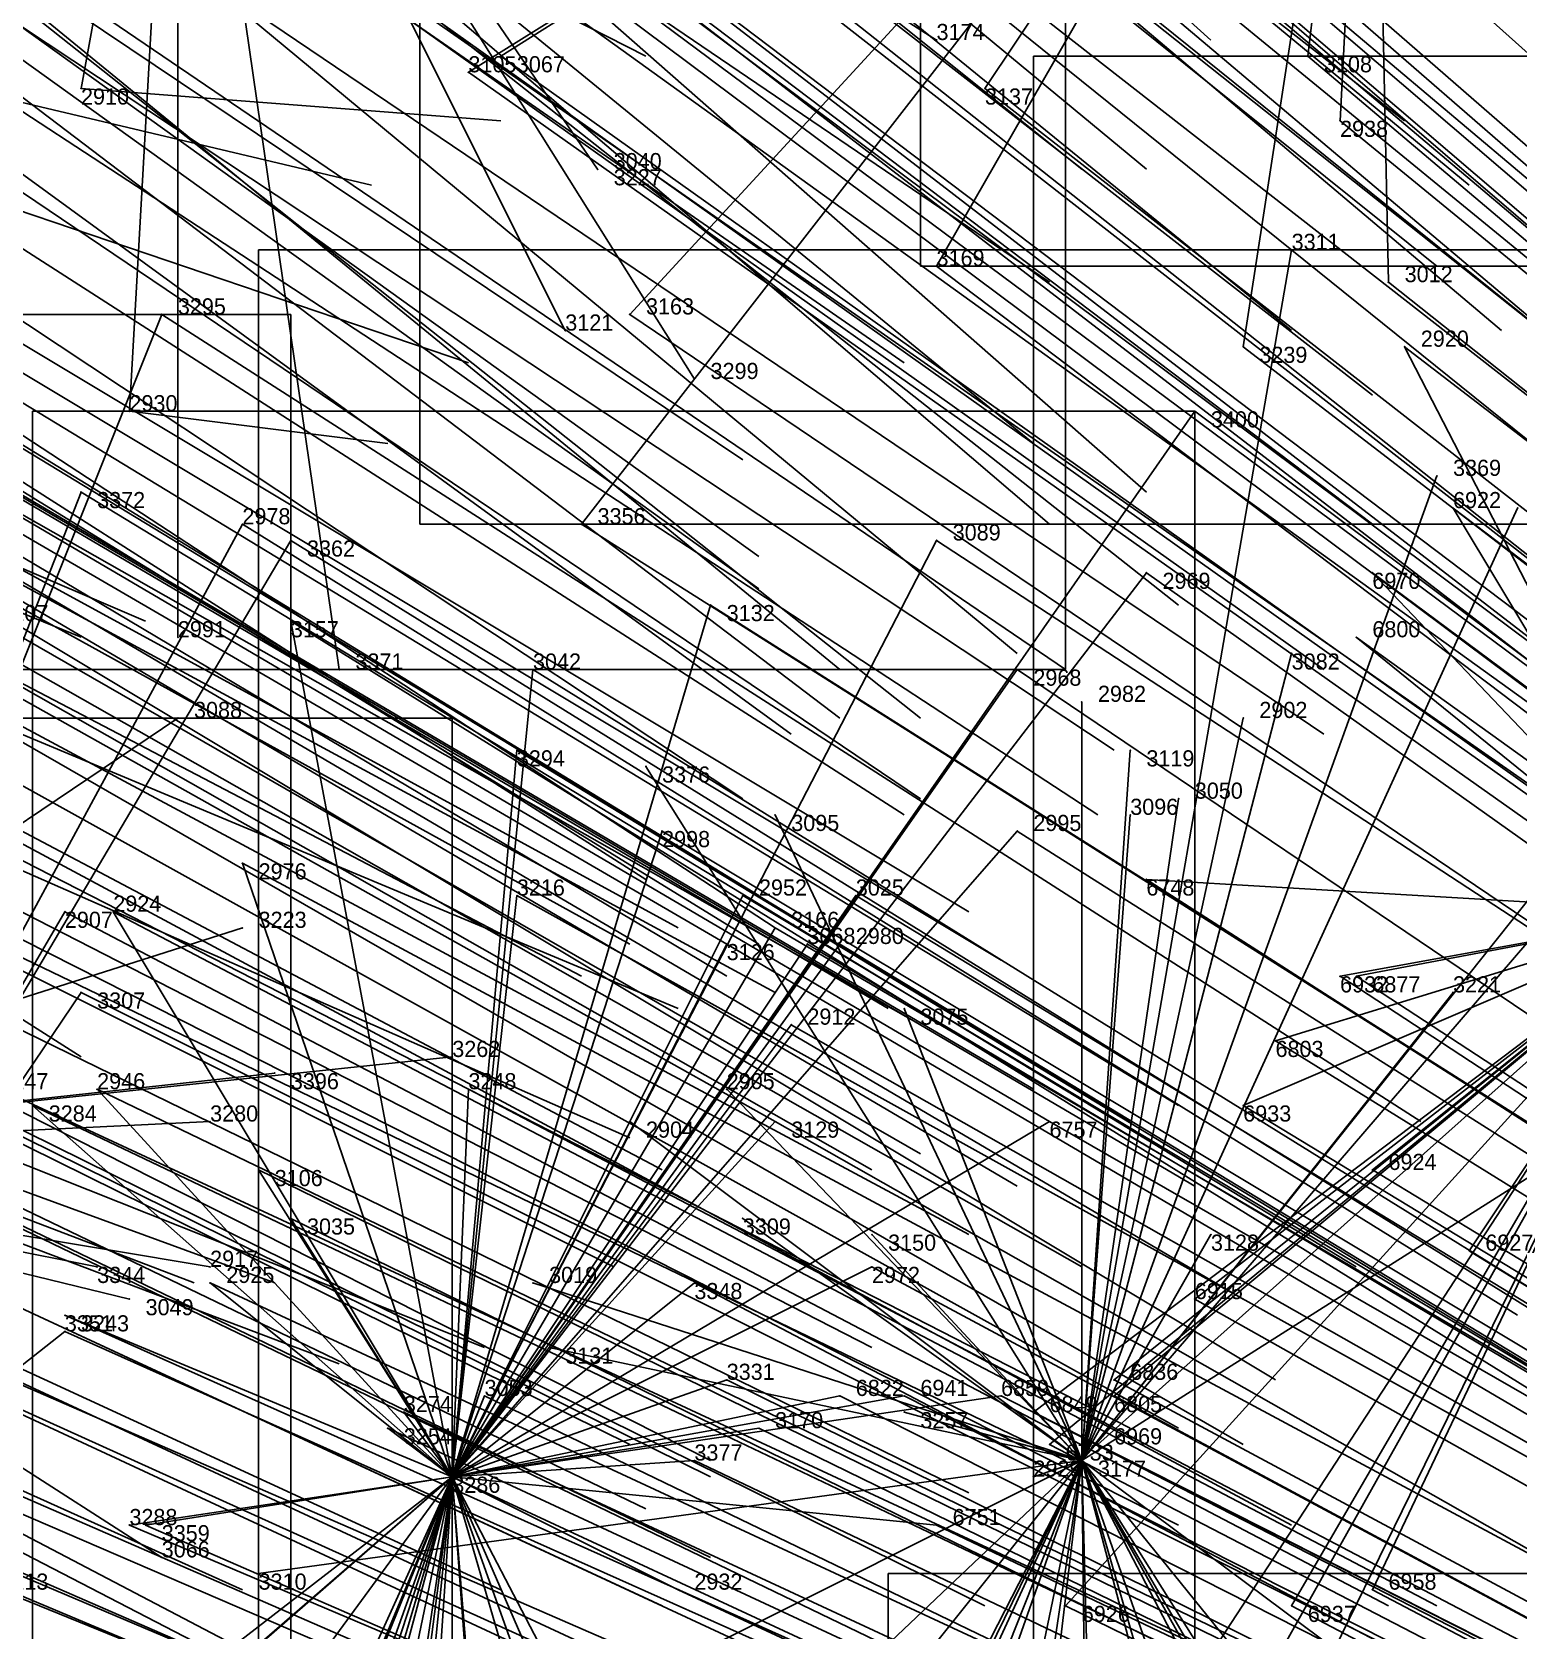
# Model space of a CAD drawing. Extents: x -0.5 to 0.59, y -0.5 to 0.59.
# Drawn here: x -0.381 to -0.289, y 0.1565 to 0.2555 of the extents above; entities that cross this region are included whole.
import ezdxf

# ---------------------------------------------------------------- set-up
doc = ezdxf.new("R2010")
doc.units = 0
for name, color, linetype in [('Clients', 3, 'CONTINUOUS'), ('Facilities', 3, 'CONTINUOUS'), ('Facilities_lines', 3, 'CONTINUOUS'), ('Min_max_boxes', 1, 'CONTINUOUS'), ('Normals', 1, 'CONTINUOUS'), ('Source_points', 5, 'CONTINUOUS'), ('Text', 3, 'CONTINUOUS')]:
    doc.layers.add(name, color=color, linetype=linetype)

msp = doc.modelspace()

# ---------------------------------------------------------------- linework, layer by layer
at = {"layer": 'Clients', "color": 5}
for p in [(-0.325, 0.255, -1.25), (-0.352, 0.254, -1.084), (-0.302, 0.254, -0.986), (-0.354, 0.253, -1.088), (-0.378, 0.252, -1.25), (-0.322, 0.252, -1.022), (-0.3, 0.25, -0.976), (-0.346, 0.247, -1.25), (-0.346, 0.247, -1.25), (-0.303, 0.242, -1.25), (-0.325, 0.241, -1.012), (-0.297, 0.24, -0.954), (-0.373, 0.238, -1.107), (-0.344, 0.238, -1.046), (-0.348, 0.237, -1.25), (-0.306, 0.236, -0.965), (-0.296, 0.236, -0.947), (-0.34, 0.234, -1.25), (-0.375, 0.232, -1.25), (-0.309, 0.232, -0.965), (-0.294, 0.228, -1.25), (-0.378, 0.227, -1.101), (-0.293, 0.226, -0.926), (-0.289, 0.226, -1.25), (-0.368, 0.225, -1.079), (-0.347, 0.225, -1.034), (-0.365, 0.224, -1.07), (-0.325, 0.224, -0.987), (-0.312, 0.222, -0.956), (-0.298, 0.222, -0.929), (-0.339, 0.22, -1.01), (-0.365, 0.219, -1.065), (-0.372, 0.218, -1.25), (-0.299, 0.218, -0.925), (-0.303, 0.217, -1.25), (-0.362, 0.216, -1.25), (-0.35, 0.216, -1.029), (-0.32, 0.216, -0.964), (-0.316, 0.214, -1.25), (-0.372, 0.213, -1.25), (-0.306, 0.213, -1.25), (-0.351, 0.211, -1.025), (-0.313, 0.211, -1.25), (-0.343, 0.21, -1.25), (-0.31, 0.208, -1.25), (-0.335, 0.207, -1.25), (-0.313, 0.207, -1.25), (-0.342, 0.206, -0.998), (-0.32, 0.206, -0.952), (-0.368, 0.204, -1.051), (-0.312, 0.203, -0.931), (-0.351, 0.202, -1.014), (-0.337, 0.202, -0.982), (-0.33, 0.202, -0.968), (-0.379, 0.201, -1.072), (-0.376, 0.201, -1.067), (-0.368, 0.2, -1.25), (-0.335, 0.2, -0.975), (-0.338, 0.199, -0.98), (-0.333, 0.199, -0.971), (-0.331, 0.199, -0.965), (-0.3, 0.197, -0.897), (-0.299, 0.197, -0.894), (-0.378, 0.196, -1.063), (-0.293, 0.196, -1.25), (-0.327, 0.195, -1.25), (-0.334, 0.194, -0.965), (-0.304, 0.193, -0.9), (-0.355, 0.192, -1.25), (-0.366, 0.191, -1.25), (-0.377, 0.19, -1.057), (-0.354, 0.19, -1.005), (-0.338, 0.19, -1.25), (-0.381, 0.189, -1.062), (-0.306, 0.189, -0.9), (-0.37, 0.188, -1.25), (-0.344, 0.188, -1.25), (-0.335, 0.188, -0.959), (-0.318, 0.188, -0.924), (-0.367, 0.185, -1.027), (-0.298, 0.185, -0.877), (-0.365, 0.182, -1.018), (-0.337, 0.182, -1.25), (-0.329, 0.181, -1.25), (-0.308, 0.181, -1.25), (-0.292, 0.18, -0.858), (-0.377, 0.179, -1.25), (-0.37, 0.179, -1.25), (-0.329, 0.179, -0.937), (-0.37, 0.178, -1.027), (-0.35, 0.178, -1.25), (-0.34, 0.178, -0.959), (-0.375, 0.177, -1.25), (-0.309, 0.177, -0.892), (-0.379, 0.176, -1.044), (-0.379, 0.175, -1.044), (-0.349, 0.174, -1.25), (-0.338, 0.172, -0.949), (-0.314, 0.172, -0.894), (-0.353, 0.171, -0.982), (-0.331, 0.171, -0.931), (-0.327, 0.171, -0.922), (-0.321, 0.171, -0.91), (-0.314, 0.171, -0.893), (-0.358, 0.17, -0.992), (-0.327, 0.17, -1.25), (-0.319, 0.17, -0.903), (-0.359, 0.169, -0.992), (-0.336, 0.169, -0.94), (-0.318, 0.168, -0.898), (-0.315, 0.168, -0.892), (-0.34, 0.167, -0.948), (-0.319, 0.166, -1.25), (-0.375, 0.163, -1.023), (-0.374, 0.163, -1.019), (-0.325, 0.163, -0.908), (-0.373, 0.161, -1.25), (-0.367, 0.16, -1.25), (-0.341, 0.159, -0.94), (-0.298, 0.159, -0.843), (-0.317, 0.158, -0.885), (-0.303, 0.158, -0.854)]:
    msp.add_point(p, dxfattribs=at)
at = {"layer": 'Facilities', "color": 3}
for p in [(-0.316, 0.167, -1.25), (-0.355, 0.166, -0.981)]:
    msp.add_point(p, dxfattribs=at)
at = {"layer": 'Facilities_lines', "color": 3}
for p, q in [((-0.298, 0.288, -1.036), (-0.354, 0.253, -1.088)), ((-0.298, 0.288, -1.036), (-0.352, 0.254, -1.084)), ((-0.298, 0.288, -1.036), (-0.347, 0.225, -1.034)), ((-0.298, 0.288, -1.036), (-0.344, 0.238, -1.046)), ((-0.298, 0.288, -1.036), (-0.325, 0.241, -1.012)), ((-0.298, 0.288, -1.036), (-0.322, 0.252, -1.022)), ((-0.298, 0.288, -1.036), (-0.306, 0.236, -0.965)), ((-0.298, 0.288, -1.036), (-0.302, 0.254, -0.986)), ((-0.298, 0.288, -1.036), (-0.3, 0.25, -0.976)), ((-0.298, 0.288, -1.036), (-0.297, 0.24, -0.954)), ((-0.372, 0.285, -1.25), (-0.378, 0.252, -1.25)), ((-0.372, 0.285, -1.25), (-0.375, 0.232, -1.25)), ((-0.372, 0.285, -1.25), (-0.372, 0.218, -1.25)), ((-0.372, 0.285, -1.25), (-0.362, 0.216, -1.25)), ((-0.372, 0.285, -1.25), (-0.325, 0.255, -1.25)), ((-0.372, 0.285, -1.25), (-0.34, 0.234, -1.25)), ((-0.372, 0.285, -1.25), (-0.346, 0.247, -1.25)), ((-0.372, 0.285, -1.25), (-0.348, 0.237, -1.25)), ((-0.372, 0.285, -1.25), (-0.346, 0.247, -1.25)), ((-0.316, 0.167, -1.25), (-0.303, 0.242, -1.25)), ((-0.407, 0.153, -1.089), (-0.373, 0.238, -1.107)), ((-0.278, 0.201, -0.858), (-0.296, 0.236, -0.947)), ((-0.355, 0.166, -0.981), (-0.309, 0.232, -0.965)), ((-0.316, 0.167, -1.25), (-0.294, 0.228, -1.25)), ((-0.407, 0.153, -1.089), (-0.378, 0.227, -1.101)), ((-0.316, 0.167, -1.25), (-0.289, 0.226, -1.25)), ((-0.278, 0.201, -0.858), (-0.293, 0.226, -0.926)), ((-0.407, 0.153, -1.089), (-0.368, 0.225, -1.079)), ((-0.407, 0.153, -1.089), (-0.365, 0.224, -1.07)), ((-0.355, 0.166, -0.981), (-0.325, 0.224, -0.987)), ((-0.355, 0.166, -0.981), (-0.312, 0.222, -0.956)), ((-0.278, 0.201, -0.858), (-0.298, 0.222, -0.929)), ((-0.355, 0.166, -0.981), (-0.339, 0.22, -1.01)), ((-0.355, 0.166, -0.981), (-0.365, 0.219, -1.065)), ((-0.278, 0.201, -0.858), (-0.299, 0.218, -0.925)), ((-0.316, 0.167, -1.25), (-0.303, 0.217, -1.25)), ((-0.316, 0.167, -1.25), (-0.273, 0.217, -1.25)), ((-0.355, 0.166, -0.981), (-0.32, 0.216, -0.964)), ((-0.355, 0.166, -0.981), (-0.35, 0.216, -1.029)), ((-0.316, 0.167, -1.25), (-0.277, 0.216, -1.25)), ((-0.316, 0.167, -1.25), (-0.316, 0.214, -1.25)), ((-0.412, 0.186, -1.25), (-0.372, 0.213, -1.25)), ((-0.316, 0.167, -1.25), (-0.306, 0.213, -1.25)), ((-0.355, 0.166, -0.981), (-0.351, 0.211, -1.025)), ((-0.316, 0.167, -1.25), (-0.313, 0.211, -1.25)), ((-0.316, 0.167, -1.25), (-0.343, 0.21, -1.25)), ((-0.316, 0.167, -1.25), (-0.31, 0.208, -1.25)), ((-0.316, 0.167, -1.25), (-0.335, 0.207, -1.25)), ((-0.316, 0.167, -1.25), (-0.313, 0.207, -1.25)), ((-0.355, 0.166, -0.981), (-0.32, 0.206, -0.952)), ((-0.355, 0.166, -0.981), (-0.342, 0.206, -0.998)), ((-0.355, 0.166, -0.981), (-0.368, 0.204, -1.051)), ((-0.278, 0.201, -0.858), (-0.312, 0.203, -0.931)), ((-0.355, 0.166, -0.981), (-0.337, 0.202, -0.982)), ((-0.355, 0.166, -0.981), (-0.33, 0.202, -0.968)), ((-0.355, 0.166, -0.981), (-0.351, 0.202, -1.014)), ((-0.407, 0.153, -1.089), (-0.379, 0.201, -1.072)), ((-0.355, 0.166, -0.981), (-0.376, 0.201, -1.067)), ((-0.278, 0.201, -0.858), (-0.319, 0.17, -0.903)), ((-0.278, 0.201, -0.858), (-0.318, 0.168, -0.898)), ((-0.278, 0.201, -0.858), (-0.317, 0.158, -0.885)), ((-0.278, 0.201, -0.858), (-0.315, 0.135, -0.858)), ((-0.278, 0.201, -0.858), (-0.315, 0.168, -0.892)), ((-0.278, 0.201, -0.858), (-0.314, 0.171, -0.893)), ((-0.278, 0.201, -0.858), (-0.314, 0.172, -0.894)), ((-0.278, 0.201, -0.858), (-0.309, 0.177, -0.892)), ((-0.278, 0.201, -0.858), (-0.308, 0.155, -0.863)), ((-0.278, 0.201, -0.858), (-0.306, 0.189, -0.9)), ((-0.278, 0.201, -0.858), (-0.304, 0.193, -0.9)), ((-0.278, 0.201, -0.858), (-0.303, 0.158, -0.854)), ((-0.278, 0.201, -0.858), (-0.301, 0.154, -0.845)), ((-0.278, 0.201, -0.858), (-0.3, 0.197, -0.897)), ((-0.278, 0.201, -0.858), (-0.299, 0.197, -0.894)), ((-0.278, 0.201, -0.858), (-0.298, 0.185, -0.877)), ((-0.278, 0.201, -0.858), (-0.298, 0.159, -0.843)), ((-0.278, 0.201, -0.858), (-0.292, 0.18, -0.858)), ((-0.412, 0.186, -1.25), (-0.368, 0.2, -1.25)), ((-0.355, 0.166, -0.981), (-0.335, 0.2, -0.975)), ((-0.355, 0.166, -0.981), (-0.331, 0.199, -0.965)), ((-0.355, 0.166, -0.981), (-0.333, 0.199, -0.971)), ((-0.355, 0.166, -0.981), (-0.338, 0.199, -0.98)), ((-0.407, 0.153, -1.089), (-0.378, 0.196, -1.063)), ((-0.316, 0.167, -1.25), (-0.293, 0.196, -1.25)), ((-0.316, 0.167, -1.25), (-0.327, 0.195, -1.25)), ((-0.355, 0.166, -0.981), (-0.334, 0.194, -0.965)), ((-0.316, 0.167, -1.25), (-0.275, 0.193, -1.25)), ((-0.412, 0.186, -1.25), (-0.355, 0.192, -1.25)), ((-0.412, 0.186, -1.25), (-0.366, 0.191, -1.25)), ((-0.355, 0.166, -0.981), (-0.377, 0.19, -1.057)), ((-0.355, 0.166, -0.981), (-0.354, 0.19, -1.005)), ((-0.316, 0.167, -1.25), (-0.338, 0.19, -1.25)), ((-0.355, 0.166, -0.981), (-0.381, 0.189, -1.062)), ((-0.412, 0.186, -1.25), (-0.37, 0.188, -1.25)), ((-0.355, 0.166, -0.981), (-0.335, 0.188, -0.959)), ((-0.355, 0.166, -0.981), (-0.318, 0.188, -0.924)), ((-0.316, 0.167, -1.25), (-0.344, 0.188, -1.25)), ((-0.412, 0.186, -1.25), (-0.37, 0.179, -1.25)), ((-0.412, 0.186, -1.25), (-0.375, 0.177, -1.25)), ((-0.412, 0.186, -1.25), (-0.373, 0.161, -1.25)), ((-0.412, 0.186, -1.25), (-0.377, 0.179, -1.25)), ((-0.355, 0.166, -0.981), (-0.367, 0.185, -1.027)), ((-0.355, 0.166, -0.981), (-0.365, 0.182, -1.018)), ((-0.316, 0.167, -1.25), (-0.337, 0.182, -1.25)), ((-0.316, 0.167, -1.25), (-0.329, 0.181, -1.25)), ((-0.316, 0.167, -1.25), (-0.308, 0.181, -1.25)), ((-0.355, 0.166, -0.981), (-0.329, 0.179, -0.937)), ((-0.355, 0.166, -0.981), (-0.37, 0.178, -1.027)), ((-0.355, 0.166, -0.981), (-0.34, 0.178, -0.959)), ((-0.316, 0.167, -1.25), (-0.35, 0.178, -1.25)), ((-0.355, 0.166, -0.981), (-0.379, 0.176, -1.044)), ((-0.407, 0.153, -1.089), (-0.379, 0.175, -1.044)), ((-0.316, 0.167, -1.25), (-0.349, 0.174, -1.25)), ((-0.355, 0.166, -0.981), (-0.338, 0.172, -0.949)), ((-0.355, 0.166, -0.981), (-0.353, 0.171, -0.982)), ((-0.355, 0.166, -0.981), (-0.331, 0.171, -0.931)), ((-0.355, 0.166, -0.981), (-0.321, 0.171, -0.91)), ((-0.355, 0.166, -0.981), (-0.327, 0.171, -0.922)), ((-0.355, 0.166, -0.981), (-0.358, 0.17, -0.992)), ((-0.316, 0.167, -1.25), (-0.327, 0.17, -1.25)), ((-0.355, 0.166, -0.981), (-0.359, 0.169, -0.992)), ((-0.355, 0.166, -0.981), (-0.336, 0.169, -0.94)), ((-0.316, 0.167, -1.25), (-0.367, 0.16, -1.25)), ((-0.316, 0.167, -1.25), (-0.366, 0.142, -1.25)), ((-0.316, 0.167, -1.25), (-0.357, 0.087, -1.25)), ((-0.355, 0.166, -0.981), (-0.34, 0.167, -0.948)), ((-0.316, 0.167, -1.25), (-0.354, 0.131, -1.25)), ((-0.316, 0.167, -1.25), (-0.352, 0.122, -1.25)), ((-0.316, 0.167, -1.25), (-0.351, 0.091, -1.25)), ((-0.316, 0.167, -1.25), (-0.346, 0.082, -1.25)), ((-0.316, 0.167, -1.25), (-0.342, 0.114, -1.25)), ((-0.316, 0.167, -1.25), (-0.339, 0.109, -1.25)), ((-0.316, 0.167, -1.25), (-0.334, 0.047, -1.25)), ((-0.316, 0.167, -1.25), (-0.327, 0.114, -1.25)), ((-0.316, 0.167, -1.25), (-0.325, 0.091, -1.25)), ((-0.316, 0.167, -1.25), (-0.319, 0.166, -1.25)), ((-0.316, 0.167, -1.25), (-0.292, 0.121, -1.25)), ((-0.316, 0.167, -1.25), (-0.269, 0.132, -1.25)), ((-0.316, 0.167, -1.25), (-0.314, 0.089, -1.25)), ((-0.316, 0.167, -1.25), (-0.29, 0.093, -1.25)), ((-0.316, 0.167, -1.25), (-0.297, 0.133, -1.25)), ((-0.316, 0.167, -1.25), (-0.309, 0.155, -1.25)), ((-0.316, 0.167, -1.25), (-0.305, 0.125, -1.25)), ((-0.316, 0.167, -1.25), (-0.294, 0.091, -1.25)), ((-0.316, 0.167, -1.25), (-0.315, 0.074, -1.25)), ((-0.316, 0.167, -1.25), (-0.282, 0.125, -1.25)), ((-0.316, 0.167, -1.25), (-0.287, 0.121, -1.25)), ((-0.355, 0.166, -0.981), (-0.381, 0.102, -0.987)), ((-0.355, 0.166, -0.981), (-0.378, 0.146, -1.014)), ((-0.355, 0.166, -0.981), (-0.378, 0.111, -0.984)), ((-0.355, 0.166, -0.981), (-0.377, 0.149, -1.012)), ((-0.355, 0.166, -0.981), (-0.376, 0.102, -0.974)), ((-0.355, 0.166, -0.981), (-0.375, 0.122, -0.986)), ((-0.355, 0.166, -0.981), (-0.375, 0.163, -1.023)), ((-0.355, 0.166, -0.981), (-0.374, 0.163, -1.019)), ((-0.355, 0.166, -0.981), (-0.371, 0.112, -0.97)), ((-0.355, 0.166, -0.981), (-0.37, 0.153, -1)), ((-0.355, 0.166, -0.981), (-0.369, 0.114, -0.964)), ((-0.355, 0.166, -0.981), (-0.368, 0.104, -0.958)), ((-0.355, 0.166, -0.981), (-0.366, 0.151, -0.991)), ((-0.355, 0.166, -0.981), (-0.364, 0.141, -0.976)), ((-0.355, 0.166, -0.981), (-0.363, 0.113, -0.951)), ((-0.355, 0.166, -0.981), (-0.36, 0.117, -0.946)), ((-0.355, 0.166, -0.981), (-0.359, 0.135, -0.959)), ((-0.355, 0.166, -0.981), (-0.358, 0.122, -0.945)), ((-0.355, 0.166, -0.981), (-0.341, 0.159, -0.94)), ((-0.355, 0.166, -0.981), (-0.352, 0.129, -0.936)), ((-0.355, 0.166, -0.981), (-0.353, 0.139, -0.949)), ((-0.355, 0.166, -0.981), (-0.348, 0.142, -0.939)), ((-0.355, 0.166, -0.981), (-0.353, 0.14, -0.949)), ((-0.355, 0.166, -0.981), (-0.35, 0.152, -0.955)), ((-0.355, 0.166, -0.981), (-0.325, 0.163, -0.908)), ((-0.355, 0.166, -0.981), (-0.342, 0.141, -0.925)), ((-0.355, 0.166, -0.981), (-0.345, 0.143, -0.935))]:
    msp.add_line(p, q, dxfattribs=at)
at = {"layer": 'Min_max_boxes', "color": 1}
for p, q in [((-0.326, 0.373, -1.25), (-0.326, 0.241, -1.25)), ((-0.326, 0.373, -1.25), (-0.326, 0.241, -1.25)), ((-0.357, 0.341, -1.119), (-0.357, 0.225, -1.119)), ((-0.357, 0.341, -0.954), (-0.357, 0.225, -0.954)), ((-0.317, 0.216, -1.25), (-0.317, 0.33, -1.25)), ((-0.317, 0.216, -1.118), (-0.317, 0.33, -1.118)), ((-0.238, 0.254, -0.947), (-0.319, 0.254, -0.947)), ((-0.319, 0.254, -0.947), (-0.319, 0.135, -0.947)), ((-0.238, 0.254, -0.765), (-0.319, 0.254, -0.765)), ((-0.319, 0.254, -0.765), (-0.319, 0.135, -0.765)), ((-0.319, 0.254, -0.947), (-0.319, 0.254, -0.765)), ((-0.269, 0.242, -1.25), (-0.367, 0.242, -1.25)), ((-0.367, 0.242, -1.25), (-0.367, 0.047, -1.25)), ((-0.269, 0.242, -1.25), (-0.367, 0.242, -1.25)), ((-0.367, 0.242, -1.25), (-0.367, 0.047, -1.25)), ((-0.367, 0.242, -1.25), (-0.367, 0.242, -1.25)), ((-0.326, 0.241, -1.25), (-0.223, 0.241, -1.25)), ((-0.326, 0.241, -1.25), (-0.223, 0.241, -1.25)), ((-0.326, 0.241, -1.25), (-0.326, 0.241, -1.25)), ((-0.365, 0.238, -1.145), (-0.433, 0.238, -1.145)), ((-0.365, 0.238, -1.037), (-0.433, 0.238, -1.037)), ((-0.365, 0.09, -1.145), (-0.365, 0.238, -1.145)), ((-0.365, 0.09, -1.037), (-0.365, 0.238, -1.037)), ((-0.365, 0.238, -1.145), (-0.365, 0.238, -1.037)), ((-0.309, 0.232, -1.067), (-0.381, 0.232, -1.067)), ((-0.381, 0.232, -1.067), (-0.381, 0.102, -1.067)), ((-0.309, 0.232, -0.908), (-0.381, 0.232, -0.908)), ((-0.381, 0.232, -0.908), (-0.381, 0.102, -0.908)), ((-0.381, 0.232, -1.067), (-0.381, 0.232, -0.908)), ((-0.309, 0.102, -1.067), (-0.309, 0.232, -1.067)), ((-0.309, 0.102, -0.908), (-0.309, 0.232, -0.908)), ((-0.309, 0.232, -1.067), (-0.309, 0.232, -0.908)), ((-0.357, 0.225, -1.119), (-0.243, 0.225, -1.119)), ((-0.357, 0.225, -0.954), (-0.243, 0.225, -0.954)), ((-0.357, 0.225, -1.119), (-0.357, 0.225, -0.954)), ((-0.414, 0.216, -1.25), (-0.317, 0.216, -1.25)), ((-0.414, 0.216, -1.118), (-0.317, 0.216, -1.118)), ((-0.317, 0.216, -1.25), (-0.317, 0.216, -1.118)), ((-0.355, 0.213, -1.25), (-0.463, 0.213, -1.25)), ((-0.355, 0.213, -1.243), (-0.463, 0.213, -1.243)), ((-0.355, 0.082, -1.25), (-0.355, 0.213, -1.25)), ((-0.355, 0.082, -1.243), (-0.355, 0.213, -1.243)), ((-0.355, 0.213, -1.25), (-0.355, 0.213, -1.243)), ((-0.268, 0.16, -0.854), (-0.328, 0.16, -0.854)), ((-0.328, 0.16, -0.854), (-0.328, 0.007, -0.854)), ((-0.268, 0.16, -0.748), (-0.328, 0.16, -0.748)), ((-0.328, 0.16, -0.748), (-0.328, 0.007, -0.748)), ((-0.328, 0.16, -0.854), (-0.328, 0.16, -0.748))]:
    msp.add_line(p, q, dxfattribs=at)
at = {"layer": 'Normals', "color": 1}
for p, q in [((-0.381, 0.321, -1.247), (-0.308, 0.255, -1.229)), ((-0.374, 0.311, -1.217), (-0.296, 0.25, -1.23)), ((-0.388, 0.31, -1.242), (-0.312, 0.247, -1.229)), ((-0.367, 0.308, -1.197), (-0.292, 0.246, -1.22)), ((-0.391, 0.307, -1.243), (-0.316, 0.247, -1.216)), ((-0.37, 0.302, -1.194), (-0.294, 0.241, -1.216)), ((-0.379, 0.299, -1.208), (-0.303, 0.237, -1.225)), ((-0.361, 0.297, -1.169), (-0.29, 0.237, -1.206)), ((-0.399, 0.295, -1.24), (-0.318, 0.24, -1.219)), ((-0.396, 0.293, -1.232), (-0.319, 0.23, -1.24)), ((-0.375, 0.293, -1.19), (-0.298, 0.233, -1.212)), ((-0.386, 0.292, -1.21), (-0.312, 0.227, -1.229)), ((-0.394, 0.29, -1.223), (-0.318, 0.225, -1.23)), ((-0.269, 0.23, -0.885), (-0.34, 0.29, -0.848)), ((-0.341, 0.289, -1.119), (-0.271, 0.229, -1.156)), ((-0.402, 0.287, -1.25), (-0.327, 0.235, -1.211)), ((-0.4, 0.283, -1.25), (-0.343, 0.254, -1.173)), ((-0.372, 0.281, -1.165), (-0.298, 0.225, -1.202)), ((-0.332, 0.281, -1.087), (-0.261, 0.22, -1.123)), ((-0.413, 0.28, -1.247), (-0.337, 0.229, -1.206)), ((-0.396, 0.28, -1.213), (-0.32, 0.217, -1.231)), ((-0.386, 0.28, -1.192), (-0.31, 0.22, -1.218)), ((-0.414, 0.279, -1.248), (-0.336, 0.223, -1.22)), ((-0.408, 0.279, -1.236), (-0.331, 0.216, -1.23)), ((-0.337, 0.279, -1.093), (-0.266, 0.219, -1.13)), ((-0.247, 0.217, -0.822), (-0.316, 0.279, -0.785)), ((-0.414, 0.277, -1.246), (-0.336, 0.221, -1.218)), ((-0.403, 0.274, -1.218), (-0.326, 0.213, -1.237)), ((-0.361, 0.274, -1.132), (-0.287, 0.217, -1.168)), ((-0.41, 0.273, -1.233), (-0.331, 0.213, -1.238)), ((-0.415, 0.271, -1.238), (-0.334, 0.212, -1.237)), ((-0.357, 0.271, -1.121), (-0.283, 0.215, -1.158)), ((-0.35, 0.271, -1.108), (-0.277, 0.214, -1.145)), ((-0.339, 0.271, -1.086), (-0.267, 0.213, -1.123)), ((-0.318, 0.271, -1.045), (-0.248, 0.211, -1.083)), ((-0.377, 0.27, -1.159), (-0.301, 0.216, -1.196)), ((-0.395, 0.269, -1.195), (-0.317, 0.216, -1.227)), ((-0.361, 0.269, -1.125), (-0.286, 0.213, -1.161)), ((-0.357, 0.269, -1.117), (-0.282, 0.213, -1.154)), ((-0.362, 0.267, -1.124), (-0.287, 0.213, -1.162)), ((-0.324, 0.266, -1.047), (-0.251, 0.208, -1.084)), ((-0.24, 0.205, -0.79), (-0.31, 0.266, -0.752)), ((-0.314, 0.265, -1.026), (-0.243, 0.205, -1.064)), ((-0.378, 0.264, -1.152), (-0.301, 0.212, -1.189)), ((-0.321, 0.264, -1.039), (-0.249, 0.206, -1.076)), ((-0.42, 0.263, -1.239), (-0.337, 0.208, -1.237)), ((-0.406, 0.262, -1.208), (-0.326, 0.208, -1.233)), ((-0.391, 0.262, -1.178), (-0.314, 0.211, -1.215)), ((-0.35, 0.262, -1.093), (-0.276, 0.207, -1.13)), ((-0.234, 0.201, -0.772), (-0.304, 0.262, -0.735)), ((-0.363, 0.261, -1.118), (-0.287, 0.208, -1.156)), ((-0.346, 0.261, -1.083), (-0.272, 0.204, -1.12)), ((-0.335, 0.26, -1.061), (-0.263, 0.203, -1.099)), ((-0.323, 0.26, -1.037), (-0.25, 0.203, -1.074)), ((-0.311, 0.26, -1.014), (-0.239, 0.201, -1.051)), ((-0.408, 0.259, -1.209), (-0.327, 0.207, -1.236)), ((-0.393, 0.258, -1.174), (-0.315, 0.207, -1.212)), ((-0.357, 0.257, -1.099), (-0.281, 0.203, -1.137)), ((-0.413, 0.255, -1.25), (-0.354, 0.235, -1.172)), ((-0.398, 0.255, -1.25), (-0.36, 0.246, -1.158)), ((-0.325, 0.255, -1.25), (-0.325, 0.255, -1.15)), ((-0.423, 0.254, -1.25), (-0.343, 0.203, -1.218)), ((-0.421, 0.254, -1.229), (-0.336, 0.202, -1.239)), ((-0.352, 0.254, -1.084), (-0.276, 0.2, -1.122)), ((-0.302, 0.254, -0.986), (-0.231, 0.194, -1.024)), ((-0.416, 0.253, -1.216), (-0.335, 0.2, -1.241)), ((-0.354, 0.253, -1.088), (-0.279, 0.2, -1.126)), ((-0.378, 0.252, -1.25), (-0.352, 0.25, -1.154)), ((-0.322, 0.252, -1.022), (-0.249, 0.195, -1.06)), ((-0.419, 0.25, -1.219), (-0.336, 0.199, -1.242)), ((-0.3, 0.25, -0.976), (-0.228, 0.191, -1.013)), ((-0.424, 0.249, -1.229), (-0.338, 0.199, -1.242)), ((-0.403, 0.249, -1.183), (-0.323, 0.201, -1.221)), ((-0.429, 0.248, -1.239), (-0.341, 0.2, -1.24)), ((-0.431, 0.247, -1.242), (-0.344, 0.199, -1.233)), ((-0.422, 0.247, -1.222), (-0.338, 0.197, -1.242)), ((-0.346, 0.247, -1.25), (-0.346, 0.247, -1.15)), ((-0.346, 0.247, -1.25), (-0.346, 0.247, -1.15)), ((-0.401, 0.246, -1.176), (-0.321, 0.198, -1.214)), ((-0.433, 0.242, -1.241), (-0.347, 0.197, -1.22)), ((-0.42, 0.242, -1.211), (-0.335, 0.196, -1.239)), ((-0.408, 0.242, -1.187), (-0.328, 0.195, -1.224)), ((-0.303, 0.242, -1.25), (-0.303, 0.242, -1.15)), ((-0.325, 0.241, -1.012), (-0.251, 0.185, -1.049)), ((-0.407, 0.24, -1.181), (-0.326, 0.194, -1.218)), ((-0.297, 0.24, -0.954), (-0.224, 0.182, -0.991)), ((-0.427, 0.238, -1.25), (-0.378, 0.218, -1.165)), ((-0.373, 0.238, -1.107), (-0.295, 0.188, -1.144)), ((-0.344, 0.238, -1.046), (-0.267, 0.186, -1.083)), ((-0.416, 0.237, -1.25), (-0.374, 0.219, -1.161)), ((-0.399, 0.237, -1.16), (-0.319, 0.19, -1.197)), ((-0.389, 0.237, -1.139), (-0.31, 0.189, -1.177)), ((-0.348, 0.237, -1.25), (-0.348, 0.237, -1.15)), ((-0.392, 0.236, -1.144), (-0.313, 0.188, -1.181)), ((-0.306, 0.236, -0.965), (-0.232, 0.179, -1.003)), ((-0.296, 0.236, -0.947), (-0.222, 0.179, -0.983)), ((-0.398, 0.235, -1.157), (-0.318, 0.188, -1.194)), ((-0.417, 0.234, -1.196), (-0.335, 0.188, -1.23)), ((-0.34, 0.234, -1.25), (-0.34, 0.234, -1.15)), ((-0.432, 0.233, -1.227), (-0.341, 0.195, -1.244)), ((-0.406, 0.232, -1.17), (-0.326, 0.186, -1.207)), ((-0.375, 0.232, -1.25), (-0.359, 0.23, -1.151)), ((-0.309, 0.232, -0.965), (-0.234, 0.176, -1.002)), ((-0.41, 0.231, -1.176), (-0.329, 0.185, -1.214)), ((-0.4, 0.231, -1.155), (-0.32, 0.184, -1.192)), ((-0.389, 0.231, -1.131), (-0.309, 0.184, -1.168)), ((-0.427, 0.23, -1.212), (-0.342, 0.185, -1.239)), ((-0.294, 0.228, -1.25), (-0.294, 0.228, -1.15)), ((-0.435, 0.227, -1.226), (-0.344, 0.187, -1.238)), ((-0.378, 0.227, -1.101), (-0.299, 0.179, -1.139)), ((-0.293, 0.226, -0.926), (-0.219, 0.17, -0.963)), ((-0.289, 0.226, -1.25), (-0.289, 0.226, -1.15)), ((-0.405, 0.225, -1.158), (-0.323, 0.181, -1.195)), ((-0.397, 0.225, -1.141), (-0.316, 0.179, -1.179)), ((-0.368, 0.225, -1.079), (-0.289, 0.176, -1.117)), ((-0.347, 0.225, -1.034), (-0.268, 0.175, -1.07)), ((-0.386, 0.224, -1.115), (-0.306, 0.177, -1.152)), ((-0.365, 0.224, -1.07), (-0.286, 0.175, -1.107)), ((-0.325, 0.224, -0.987), (-0.247, 0.173, -1.024)), ((-0.431, 0.222, -1.212), (-0.345, 0.179, -1.239)), ((-0.312, 0.222, -0.956), (-0.236, 0.168, -0.993)), ((-0.298, 0.222, -0.929), (-0.224, 0.167, -0.967)), ((-0.384, 0.22, -1.105), (-0.304, 0.172, -1.143)), ((-0.339, 0.22, -1.01), (-0.26, 0.17, -1.046)), ((-0.365, 0.219, -1.065), (-0.286, 0.17, -1.102)), ((-0.372, 0.218, -1.25), (-0.372, 0.218, -1.15)), ((-0.299, 0.218, -0.925), (-0.224, 0.164, -0.963)), ((-0.303, 0.217, -1.25), (-0.303, 0.217, -1.15)), ((-0.411, 0.216, -1.162), (-0.329, 0.174, -1.199)), ((-0.362, 0.216, -1.25), (-0.362, 0.216, -1.15)), ((-0.35, 0.216, -1.029), (-0.271, 0.167, -1.065)), ((-0.32, 0.216, -0.964), (-0.243, 0.164, -1.002)), ((-0.391, 0.214, -1.114), (-0.31, 0.169, -1.151)), ((-0.386, 0.214, -1.104), (-0.306, 0.168, -1.141)), ((-0.316, 0.214, -1.25), (-0.316, 0.214, -1.15)), ((-0.372, 0.213, -1.25), (-0.372, 0.213, -1.15)), ((-0.306, 0.213, -1.25), (-0.306, 0.213, -1.15)), ((-0.446, 0.211, -1.233), (-0.353, 0.174, -1.233)), ((-0.395, 0.211, -1.12), (-0.313, 0.169, -1.158)), ((-0.351, 0.211, -1.025), (-0.272, 0.163, -1.061)), ((-0.313, 0.211, -1.25), (-0.313, 0.211, -1.15)), ((-0.343, 0.21, -1.25), (-0.343, 0.21, -1.15)), ((-0.452, 0.209, -1.244), (-0.371, 0.178, -1.193)), ((-0.427, 0.209, -1.189), (-0.344, 0.168, -1.226)), ((-0.422, 0.209, -1.177), (-0.339, 0.167, -1.214)), ((-0.31, 0.208, -1.25), (-0.31, 0.208, -1.15)), ((-0.452, 0.207, -1.242), (-0.362, 0.173, -1.214)), ((-0.422, 0.207, -1.175), (-0.339, 0.166, -1.212)), ((-0.4, 0.207, -1.127), (-0.317, 0.167, -1.165)), ((-0.385, 0.207, -1.093), (-0.303, 0.163, -1.13)), ((-0.335, 0.207, -1.25), (-0.335, 0.207, -1.15)), ((-0.313, 0.207, -1.25), (-0.313, 0.207, -1.15)), ((-0.407, 0.206, -1.139), (-0.323, 0.165, -1.177)), ((-0.342, 0.206, -0.998), (-0.262, 0.158, -1.034)), ((-0.32, 0.206, -0.952), (-0.241, 0.156, -0.989)), ((-0.393, 0.205, -1.108), (-0.31, 0.163, -1.145)), ((-0.437, 0.204, -1.25), (-0.366, 0.178, -1.184)), ((-0.426, 0.204, -1.182), (-0.343, 0.164, -1.219)), ((-0.368, 0.204, -1.051), (-0.286, 0.16, -1.089)), ((-0.312, 0.203, -0.931), (-0.234, 0.153, -0.968)), ((-0.351, 0.202, -1.014), (-0.27, 0.157, -1.05)), ((-0.337, 0.202, -0.982), (-0.257, 0.154, -1.019)), ((-0.33, 0.202, -0.968), (-0.251, 0.154, -1.006)), ((-0.422, 0.201, -1.169), (-0.339, 0.161, -1.206)), ((-0.379, 0.201, -1.072), (-0.297, 0.158, -1.109)), ((-0.376, 0.201, -1.067), (-0.294, 0.158, -1.104)), ((-0.441, 0.2, -1.209), (-0.352, 0.159, -1.23)), ((-0.368, 0.2, -1.25), (-0.368, 0.2, -1.15)), ((-0.335, 0.2, -0.975), (-0.255, 0.153, -1.012)), ((-0.457, 0.199, -1.245), (-0.368, 0.159, -1.22)), ((-0.405, 0.199, -1.129), (-0.322, 0.158, -1.166)), ((-0.389, 0.199, -1.25), (-0.378, 0.192, -1.151)), ((-0.338, 0.199, -0.98), (-0.258, 0.152, -1.017)), ((-0.333, 0.199, -0.971), (-0.254, 0.152, -1.008)), ((-0.331, 0.199, -0.965), (-0.252, 0.151, -1.003)), ((-0.426, 0.197, -1.173), (-0.342, 0.158, -1.21)), ((-0.3, 0.197, -0.897), (-0.222, 0.146, -0.935)), ((-0.299, 0.197, -0.894), (-0.221, 0.146, -0.931)), ((-0.378, 0.196, -1.063), (-0.294, 0.154, -1.1)), ((-0.293, 0.196, -1.25), (-0.293, 0.196, -1.15)), ((-0.41, 0.195, -1.135), (-0.327, 0.155, -1.173)), ((-0.327, 0.195, -1.25), (-0.327, 0.195, -1.15)), ((-0.334, 0.194, -0.965), (-0.253, 0.148, -1.003)), ((-0.44, 0.193, -1.202), (-0.354, 0.148, -1.223)), ((-0.304, 0.193, -0.9), (-0.225, 0.144, -0.937)), ((-0.441, 0.192, -1.201), (-0.354, 0.147, -1.222)), ((-0.43, 0.192, -1.178), (-0.346, 0.154, -1.215)), ((-0.355, 0.192, -1.25), (-0.355, 0.192, -1.15)), ((-0.423, 0.191, -1.161), (-0.339, 0.152, -1.198)), ((-0.366, 0.191, -1.25), (-0.366, 0.191, -1.15)), ((-0.383, 0.19, -1.069), (-0.299, 0.151, -1.107)), ((-0.377, 0.19, -1.057), (-0.294, 0.15, -1.094)), ((-0.354, 0.19, -1.005), (-0.272, 0.147, -1.042)), ((-0.338, 0.19, -1.25), (-0.338, 0.19, -1.15)), ((-0.381, 0.189, -1.062), (-0.297, 0.149, -1.099)), ((-0.306, 0.189, -0.9), (-0.227, 0.141, -0.937)), ((-0.435, 0.188, -1.185), (-0.35, 0.151, -1.222)), ((-0.37, 0.188, -1.25), (-0.37, 0.188, -1.15)), ((-0.344, 0.188, -1.25), (-0.344, 0.188, -1.15)), ((-0.335, 0.188, -0.959), (-0.254, 0.142, -0.997)), ((-0.318, 0.188, -0.924), (-0.238, 0.142, -0.961)), ((-0.367, 0.185, -1.027), (-0.283, 0.144, -1.064)), ((-0.298, 0.185, -0.877), (-0.219, 0.137, -0.914)), ((-0.398, 0.184, -1.097), (-0.314, 0.145, -1.134)), ((-0.41, 0.183, -1.123), (-0.326, 0.144, -1.161)), ((-0.365, 0.182, -1.018), (-0.281, 0.141, -1.055)), ((-0.337, 0.182, -1.25), (-0.337, 0.182, -1.15)), ((-0.329, 0.181, -1.25), (-0.329, 0.181, -1.15)), ((-0.308, 0.181, -1.25), (-0.308, 0.181, -1.15)), ((-0.292, 0.18, -0.858), (-0.213, 0.131, -0.895)), ((-0.377, 0.179, -1.25), (-0.377, 0.179, -1.15)), ((-0.37, 0.179, -1.25), (-0.37, 0.179, -1.15)), ((-0.329, 0.179, -0.937), (-0.247, 0.135, -0.974)), ((-0.37, 0.178, -1.027), (-0.286, 0.139, -1.064)), ((-0.35, 0.178, -1.25), (-0.35, 0.178, -1.15)), ((-0.34, 0.178, -0.959), (-0.258, 0.135, -0.996)), ((-0.375, 0.177, -1.25), (-0.375, 0.177, -1.15)), ((-0.309, 0.177, -0.892), (-0.229, 0.132, -0.929)), ((-0.379, 0.176, -1.044), (-0.294, 0.138, -1.081)), ((-0.416, 0.175, -1.129), (-0.331, 0.138, -1.167)), ((-0.379, 0.175, -1.044), (-0.294, 0.137, -1.081)), ((-0.387, 0.174, -1.061), (-0.302, 0.137, -1.098)), ((-0.349, 0.174, -1.25), (-0.349, 0.174, -1.15)), ((-0.401, 0.172, -1.091), (-0.315, 0.135, -1.128)), ((-0.338, 0.172, -0.949), (-0.255, 0.131, -0.986)), ((-0.314, 0.172, -0.894), (-0.232, 0.128, -0.932)), ((-0.408, 0.171, -1.106), (-0.323, 0.135, -1.144)), ((-0.353, 0.171, -0.982), (-0.27, 0.131, -1.019)), ((-0.331, 0.171, -0.931), (-0.248, 0.129, -0.968)), ((-0.327, 0.171, -0.922), (-0.244, 0.129, -0.959)), ((-0.321, 0.171, -0.91), (-0.239, 0.129, -0.948)), ((-0.314, 0.171, -0.893), (-0.232, 0.127, -0.931)), ((-0.358, 0.17, -0.992), (-0.274, 0.131, -1.029)), ((-0.327, 0.17, -1.25), (-0.327, 0.17, -1.15)), ((-0.319, 0.17, -0.903), (-0.236, 0.128, -0.941)), ((-0.359, 0.169, -0.992), (-0.275, 0.13, -1.029)), ((-0.336, 0.169, -0.94), (-0.252, 0.128, -0.976)), ((-0.318, 0.168, -0.898), (-0.235, 0.125, -0.935)), ((-0.315, 0.168, -0.892), (-0.232, 0.126, -0.93)), ((-0.34, 0.167, -0.948), (-0.256, 0.127, -0.984)), ((-0.316, 0.167, -1.25), (-0.316, 0.167, -1.15)), ((-0.355, 0.166, -0.981), (-0.271, 0.127, -1.018)), ((-0.319, 0.166, -1.25), (-0.319, 0.166, -1.15)), ((-0.375, 0.163, -1.023), (-0.29, 0.127, -1.061)), ((-0.374, 0.163, -1.019), (-0.289, 0.126, -1.057)), ((-0.325, 0.163, -0.908), (-0.241, 0.123, -0.946)), ((-0.373, 0.161, -1.25), (-0.373, 0.161, -1.15)), ((-0.385, 0.16, -1.043), (-0.299, 0.124, -1.08)), ((-0.367, 0.16, -1.25), (-0.367, 0.16, -1.15)), ((-0.383, 0.159, -1.037), (-0.297, 0.124, -1.074)), ((-0.341, 0.159, -0.94), (-0.257, 0.12, -0.977)), ((-0.298, 0.159, -0.843), (-0.216, 0.116, -0.881)), ((-0.317, 0.158, -0.885), (-0.233, 0.117, -0.922)), ((-0.303, 0.158, -0.854), (-0.221, 0.115, -0.891))]:
    msp.add_line(p, q, dxfattribs=at)
at = {"layer": 'Source_points', "color": 5}
for p in [(-0.325, 0.255, -1.25), (-0.352, 0.254, -1.084), (-0.302, 0.254, -0.986), (-0.354, 0.253, -1.088), (-0.378, 0.252, -1.25), (-0.322, 0.252, -1.022), (-0.3, 0.25, -0.976), (-0.346, 0.247, -1.25), (-0.346, 0.247, -1.25), (-0.303, 0.242, -1.25), (-0.325, 0.241, -1.012), (-0.297, 0.24, -0.954), (-0.373, 0.238, -1.107), (-0.344, 0.238, -1.046), (-0.348, 0.237, -1.25), (-0.306, 0.236, -0.965), (-0.296, 0.236, -0.947), (-0.34, 0.234, -1.25), (-0.375, 0.232, -1.25), (-0.309, 0.232, -0.965), (-0.294, 0.228, -1.25), (-0.378, 0.227, -1.101), (-0.293, 0.226, -0.926), (-0.289, 0.226, -1.25), (-0.368, 0.225, -1.079), (-0.347, 0.225, -1.034), (-0.365, 0.224, -1.07), (-0.325, 0.224, -0.987), (-0.312, 0.222, -0.956), (-0.298, 0.222, -0.929), (-0.339, 0.22, -1.01), (-0.365, 0.219, -1.065), (-0.372, 0.218, -1.25), (-0.299, 0.218, -0.925), (-0.303, 0.217, -1.25), (-0.362, 0.216, -1.25), (-0.35, 0.216, -1.029), (-0.32, 0.216, -0.964), (-0.316, 0.214, -1.25), (-0.372, 0.213, -1.25), (-0.306, 0.213, -1.25), (-0.351, 0.211, -1.025), (-0.313, 0.211, -1.25), (-0.343, 0.21, -1.25), (-0.31, 0.208, -1.25), (-0.335, 0.207, -1.25), (-0.313, 0.207, -1.25), (-0.342, 0.206, -0.998), (-0.32, 0.206, -0.952), (-0.368, 0.204, -1.051), (-0.312, 0.203, -0.931), (-0.351, 0.202, -1.014), (-0.337, 0.202, -0.982), (-0.33, 0.202, -0.968), (-0.379, 0.201, -1.072), (-0.376, 0.201, -1.067), (-0.368, 0.2, -1.25), (-0.335, 0.2, -0.975), (-0.338, 0.199, -0.98), (-0.333, 0.199, -0.971), (-0.331, 0.199, -0.965), (-0.3, 0.197, -0.897), (-0.299, 0.197, -0.894), (-0.378, 0.196, -1.063), (-0.293, 0.196, -1.25), (-0.327, 0.195, -1.25), (-0.334, 0.194, -0.965), (-0.304, 0.193, -0.9), (-0.355, 0.192, -1.25), (-0.366, 0.191, -1.25), (-0.377, 0.19, -1.057), (-0.354, 0.19, -1.005), (-0.338, 0.19, -1.25), (-0.381, 0.189, -1.062), (-0.306, 0.189, -0.9), (-0.37, 0.188, -1.25), (-0.344, 0.188, -1.25), (-0.335, 0.188, -0.959), (-0.318, 0.188, -0.924), (-0.367, 0.185, -1.027), (-0.298, 0.185, -0.877), (-0.365, 0.182, -1.018), (-0.337, 0.182, -1.25), (-0.329, 0.181, -1.25), (-0.308, 0.181, -1.25), (-0.292, 0.18, -0.858), (-0.377, 0.179, -1.25), (-0.37, 0.179, -1.25), (-0.329, 0.179, -0.937), (-0.37, 0.178, -1.027), (-0.35, 0.178, -1.25), (-0.34, 0.178, -0.959), (-0.375, 0.177, -1.25), (-0.309, 0.177, -0.892), (-0.379, 0.176, -1.044), (-0.379, 0.175, -1.044), (-0.349, 0.174, -1.25), (-0.338, 0.172, -0.949), (-0.314, 0.172, -0.894), (-0.353, 0.171, -0.982), (-0.331, 0.171, -0.931), (-0.327, 0.171, -0.922), (-0.321, 0.171, -0.91), (-0.314, 0.171, -0.893), (-0.358, 0.17, -0.992), (-0.327, 0.17, -1.25), (-0.319, 0.17, -0.903), (-0.359, 0.169, -0.992), (-0.336, 0.169, -0.94), (-0.318, 0.168, -0.898), (-0.315, 0.168, -0.892), (-0.34, 0.167, -0.948), (-0.316, 0.167, -1.25), (-0.355, 0.166, -0.981), (-0.319, 0.166, -1.25), (-0.375, 0.163, -1.023), (-0.374, 0.163, -1.019), (-0.325, 0.163, -0.908), (-0.373, 0.161, -1.25), (-0.367, 0.16, -1.25), (-0.341, 0.159, -0.94), (-0.298, 0.159, -0.843), (-0.317, 0.158, -0.885), (-0.303, 0.158, -0.854)]:
    msp.add_point(p, dxfattribs=at)

# ---------------------------------------------------------------- texts
at = {"layer": 'Text', "color": 3}
for s, p in [('3174', (-0.325, 0.255, -1.25)), ('3105', (-0.354, 0.253, -1.088)), ('3067', (-0.351, 0.253, -1.084)), ('3108', (-0.301, 0.253, -0.986)), ('2910', (-0.378, 0.251, -1.25)), ('3137', (-0.322, 0.251, -1.022)), ('2938', (-0.3, 0.249, -0.976)), ('3040', (-0.345, 0.247, -1.25)), ('3227', (-0.345, 0.246, -1.25)), ('3311', (-0.303, 0.242, -1.25)), ('3169', (-0.325, 0.241, -1.012)), ('3012', (-0.296, 0.24, -0.954)), ('3295', (-0.372, 0.238, -1.107)), ('3163', (-0.343, 0.238, -1.046)), ('3121', (-0.348, 0.237, -1.25)), ('2920', (-0.295, 0.236, -0.947)), ('3239', (-0.305, 0.235, -0.965)), ('3299', (-0.339, 0.234, -1.25)), ('2930', (-0.375, 0.232, -1.25)), ('3400', (-0.308, 0.231, -0.965)), ('3369', (-0.293, 0.228, -1.25)), ('3372', (-0.377, 0.226, -1.101)), ('6922', (-0.293, 0.226, -0.926)), ('2978', (-0.368, 0.225, -1.079)), ('3356', (-0.346, 0.225, -1.034)), ('3089', (-0.324, 0.224, -0.987)), ('3362', (-0.364, 0.223, -1.07)), ('2969', (-0.311, 0.221, -0.956)), ('6970', (-0.298, 0.221, -0.929)), ('3207', (-0.383, 0.219, -1.105)), ('3132', (-0.338, 0.219, -1.01)), ('2991', (-0.372, 0.218, -1.25)), ('3157', (-0.365, 0.218, -1.065)), ('6800', (-0.298, 0.218, -0.925)), ('3371', (-0.361, 0.216, -1.25)), ('3042', (-0.35, 0.216, -1.029)), ('3082', (-0.303, 0.216, -1.25)), ('2968', (-0.319, 0.215, -0.964)), ('2982', (-0.315, 0.214, -1.25)), ('3088', (-0.371, 0.213, -1.25)), ('2902', (-0.305, 0.213, -1.25)), ('3294', (-0.351, 0.21, -1.025)), ('3119', (-0.312, 0.21, -1.25)), ('3376', (-0.342, 0.209, -1.25)), ('3050', (-0.309, 0.208, -1.25)), ('3096', (-0.313, 0.207, -1.25)), ('3095', (-0.334, 0.206, -1.25)), ('2995', (-0.319, 0.206, -0.952)), ('2998', (-0.342, 0.205, -0.998)), ('2976', (-0.367, 0.203, -1.051)), ('3216', (-0.351, 0.202, -1.014)), ('2952', (-0.336, 0.202, -0.982)), ('3025', (-0.33, 0.202, -0.968)), ('6748', (-0.312, 0.202, -0.931)), ('2924', (-0.376, 0.201, -1.067)), ('2907', (-0.379, 0.2, -1.072)), ('3223', (-0.367, 0.2, -1.25)), ('3166', (-0.334, 0.2, -0.975)), ('3068', (-0.333, 0.199, -0.971)), ('2980', (-0.33, 0.199, -0.965)), ('3126', (-0.338, 0.198, -0.98)), ('6932', (-0.3, 0.196, -0.897)), ('6877', (-0.298, 0.196, -0.894)), ('3221', (-0.293, 0.196, -1.25)), ('3307', (-0.377, 0.195, -1.063)), ('2912', (-0.333, 0.194, -0.965)), ('3075', (-0.326, 0.194, -1.25)), ('3262', (-0.355, 0.192, -1.25)), ('6803', (-0.304, 0.192, -0.9)), ('3147', (-0.383, 0.19, -1.069)), ('2946', (-0.377, 0.19, -1.057)), ('3396', (-0.365, 0.19, -1.25)), ('3248', (-0.354, 0.19, -1.005)), ('2905', (-0.338, 0.19, -1.25)), ('3284', (-0.38, 0.188, -1.062)), ('3280', (-0.37, 0.188, -1.25)), ('6933', (-0.306, 0.188, -0.9)), ('2904', (-0.343, 0.187, -1.25)), ('3129', (-0.334, 0.187, -0.959)), ('6757', (-0.318, 0.187, -0.924)), ('6924', (-0.297, 0.185, -0.877)), ('3106', (-0.366, 0.184, -1.027)), ('3035', (-0.364, 0.181, -1.018)), ('3309', (-0.337, 0.181, -1.25)), ('3150', (-0.328, 0.18, -1.25)), ('3128', (-0.308, 0.18, -1.25)), ('6927', (-0.291, 0.18, -0.858)), ('2917', (-0.37, 0.179, -1.25)), ('3344', (-0.377, 0.178, -1.25)), ('2925', (-0.369, 0.178, -1.027)), ('3019', (-0.349, 0.178, -1.25)), ('2972', (-0.329, 0.178, -0.937)), ('3348', (-0.34, 0.177, -0.959)), ('6915', (-0.309, 0.177, -0.892)), ('3049', (-0.374, 0.176, -1.25)), ('3351', (-0.379, 0.175, -1.044)), ('3243', (-0.378, 0.175, -1.044)), ('3131', (-0.348, 0.173, -1.25)), ('3331', (-0.338, 0.172, -0.949)), ('6836', (-0.313, 0.172, -0.894)), ('3053', (-0.353, 0.171, -0.982)), ('6822', (-0.33, 0.171, -0.931)), ('6941', (-0.326, 0.171, -0.922)), ('6859', (-0.321, 0.171, -0.91)), ('3274', (-0.358, 0.17, -0.992)), ('6849', (-0.318, 0.17, -0.903)), ('6805', (-0.314, 0.17, -0.893)), ('3170', (-0.335, 0.169, -0.94)), ('3257', (-0.326, 0.169, -1.25)), ('3254', (-0.358, 0.168, -0.992)), ('6969', (-0.314, 0.168, -0.892)), ('3377', (-0.34, 0.167, -0.948)), ('6733', (-0.317, 0.167, -0.898)), ('2929', (-0.319, 0.166, -1.25)), ('3177', (-0.315, 0.166, -1.25)), ('3286', (-0.355, 0.165, -0.981)), ('3288', (-0.375, 0.163, -1.023)), ('6751', (-0.324, 0.163, -0.908)), ('3359', (-0.373, 0.162, -1.019)), ('3066', (-0.373, 0.161, -1.25)), ('3113', (-0.383, 0.159, -1.037)), ('3310', (-0.367, 0.159, -1.25)), ('2932', (-0.34, 0.159, -0.94)), ('6958', (-0.297, 0.159, -0.843)), ('6926', (-0.316, 0.157, -0.885)), ('6937', (-0.302, 0.157, -0.854))]:
    msp.add_text(s, height=0.001, dxfattribs=at).set_placement(p)

doc.saveas('drawing.dxf')
